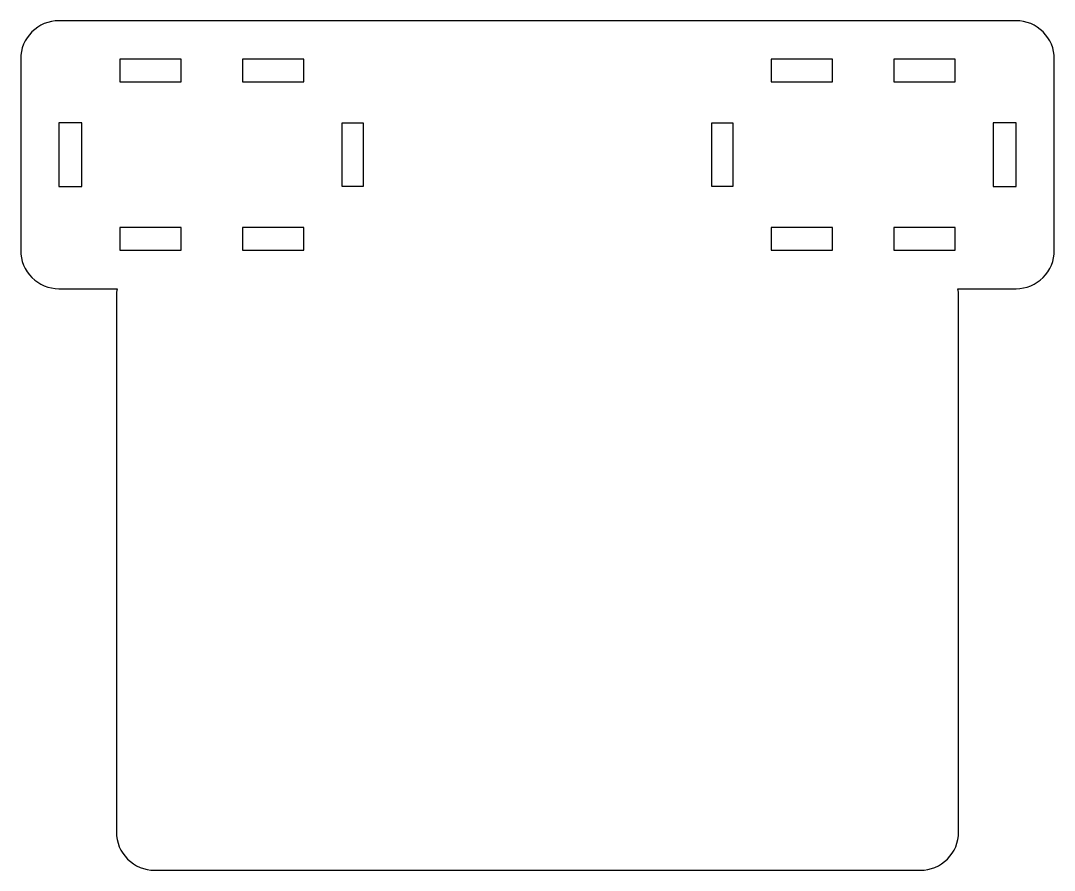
# Model space of a CAD drawing. Extents: x 1222 to 3994, y 2320 to 3800.
# Drawn here: x 2728.9 to 2998.9, y 3334.2 to 3556.1 of the extents above; entities that cross this region are included whole.
import ezdxf

# ---------------------------------------------------------------- set-up
doc = ezdxf.new("R2010")
doc.units = 0
doc.layers.add('____________', color=18, linetype='CONTINUOUS')

msp = doc.modelspace()

# ---------------------------------------------------------------- linework, layer by layer
at = {"layer": '____________'}
msp.add_lwpolyline([(2754.07, 3486.1, 0.047189), (2753.89, 3484.23), (2753.89, 3344.23, 0.414214), (2763.89, 3334.23), (2963.89, 3334.23, 0.414214), (2973.89, 3344.23), (2973.89, 3484.23, 0.047189), (2973.71, 3486.1), (2988.89, 3486.1, 0.414214), (2998.89, 3496.1), (2998.89, 3546.1, 0.414214), (2988.89, 3556.1), (2738.89, 3556.1, 0.414214), (2728.89, 3546.1), (2728.89, 3496.1, 0.414214), (2738.89, 3486.1), (2754.07, 3486.1)], format="xyb", close=True, dxfattribs=at)
for points in [[(2754.83, 3546.05), (2754.83, 3540.1), (2770.83, 3540.1), (2770.83, 3546.05), (2754.83, 3546.05)], [(2786.83, 3546.05), (2786.83, 3540.1), (2802.83, 3540.1), (2802.83, 3546.05), (2786.83, 3546.05)], [(2924.95, 3546.05), (2924.95, 3540.1), (2940.95, 3540.1), (2940.95, 3546.05), (2924.95, 3546.05)], [(2956.95, 3546.05), (2956.95, 3540.1), (2972.95, 3540.1), (2972.95, 3546.05), (2956.95, 3546.05)], [(2738.89, 3512.77), (2744.83, 3512.77), (2744.83, 3529.44), (2738.89, 3529.44), (2738.89, 3512.77)], [(2818.39, 3512.77), (2812.83, 3512.77), (2812.83, 3529.44), (2818.39, 3529.44), (2818.39, 3512.77)], [(2909.39, 3512.77), (2909.39, 3529.44), (2914.95, 3529.44), (2914.95, 3512.77), (2909.39, 3512.77)], [(2988.89, 3529.44), (2982.95, 3529.44), (2982.95, 3512.77), (2988.89, 3512.77), (2988.89, 3529.44)], [(2770.83, 3496.15), (2770.83, 3502.1), (2754.83, 3502.1), (2754.83, 3496.15), (2770.83, 3496.15)], [(2802.83, 3496.15), (2802.83, 3502.1), (2786.83, 3502.1), (2786.83, 3496.15), (2802.83, 3496.15)], [(2940.95, 3496.15), (2940.95, 3502.1), (2924.95, 3502.1), (2924.95, 3496.15), (2940.95, 3496.15)], [(2972.95, 3496.15), (2972.95, 3502.1), (2956.95, 3502.1), (2956.95, 3496.15), (2972.95, 3496.15)]]:
    msp.add_lwpolyline(points, close=True, dxfattribs=at)

doc.saveas('drawing.dxf')
